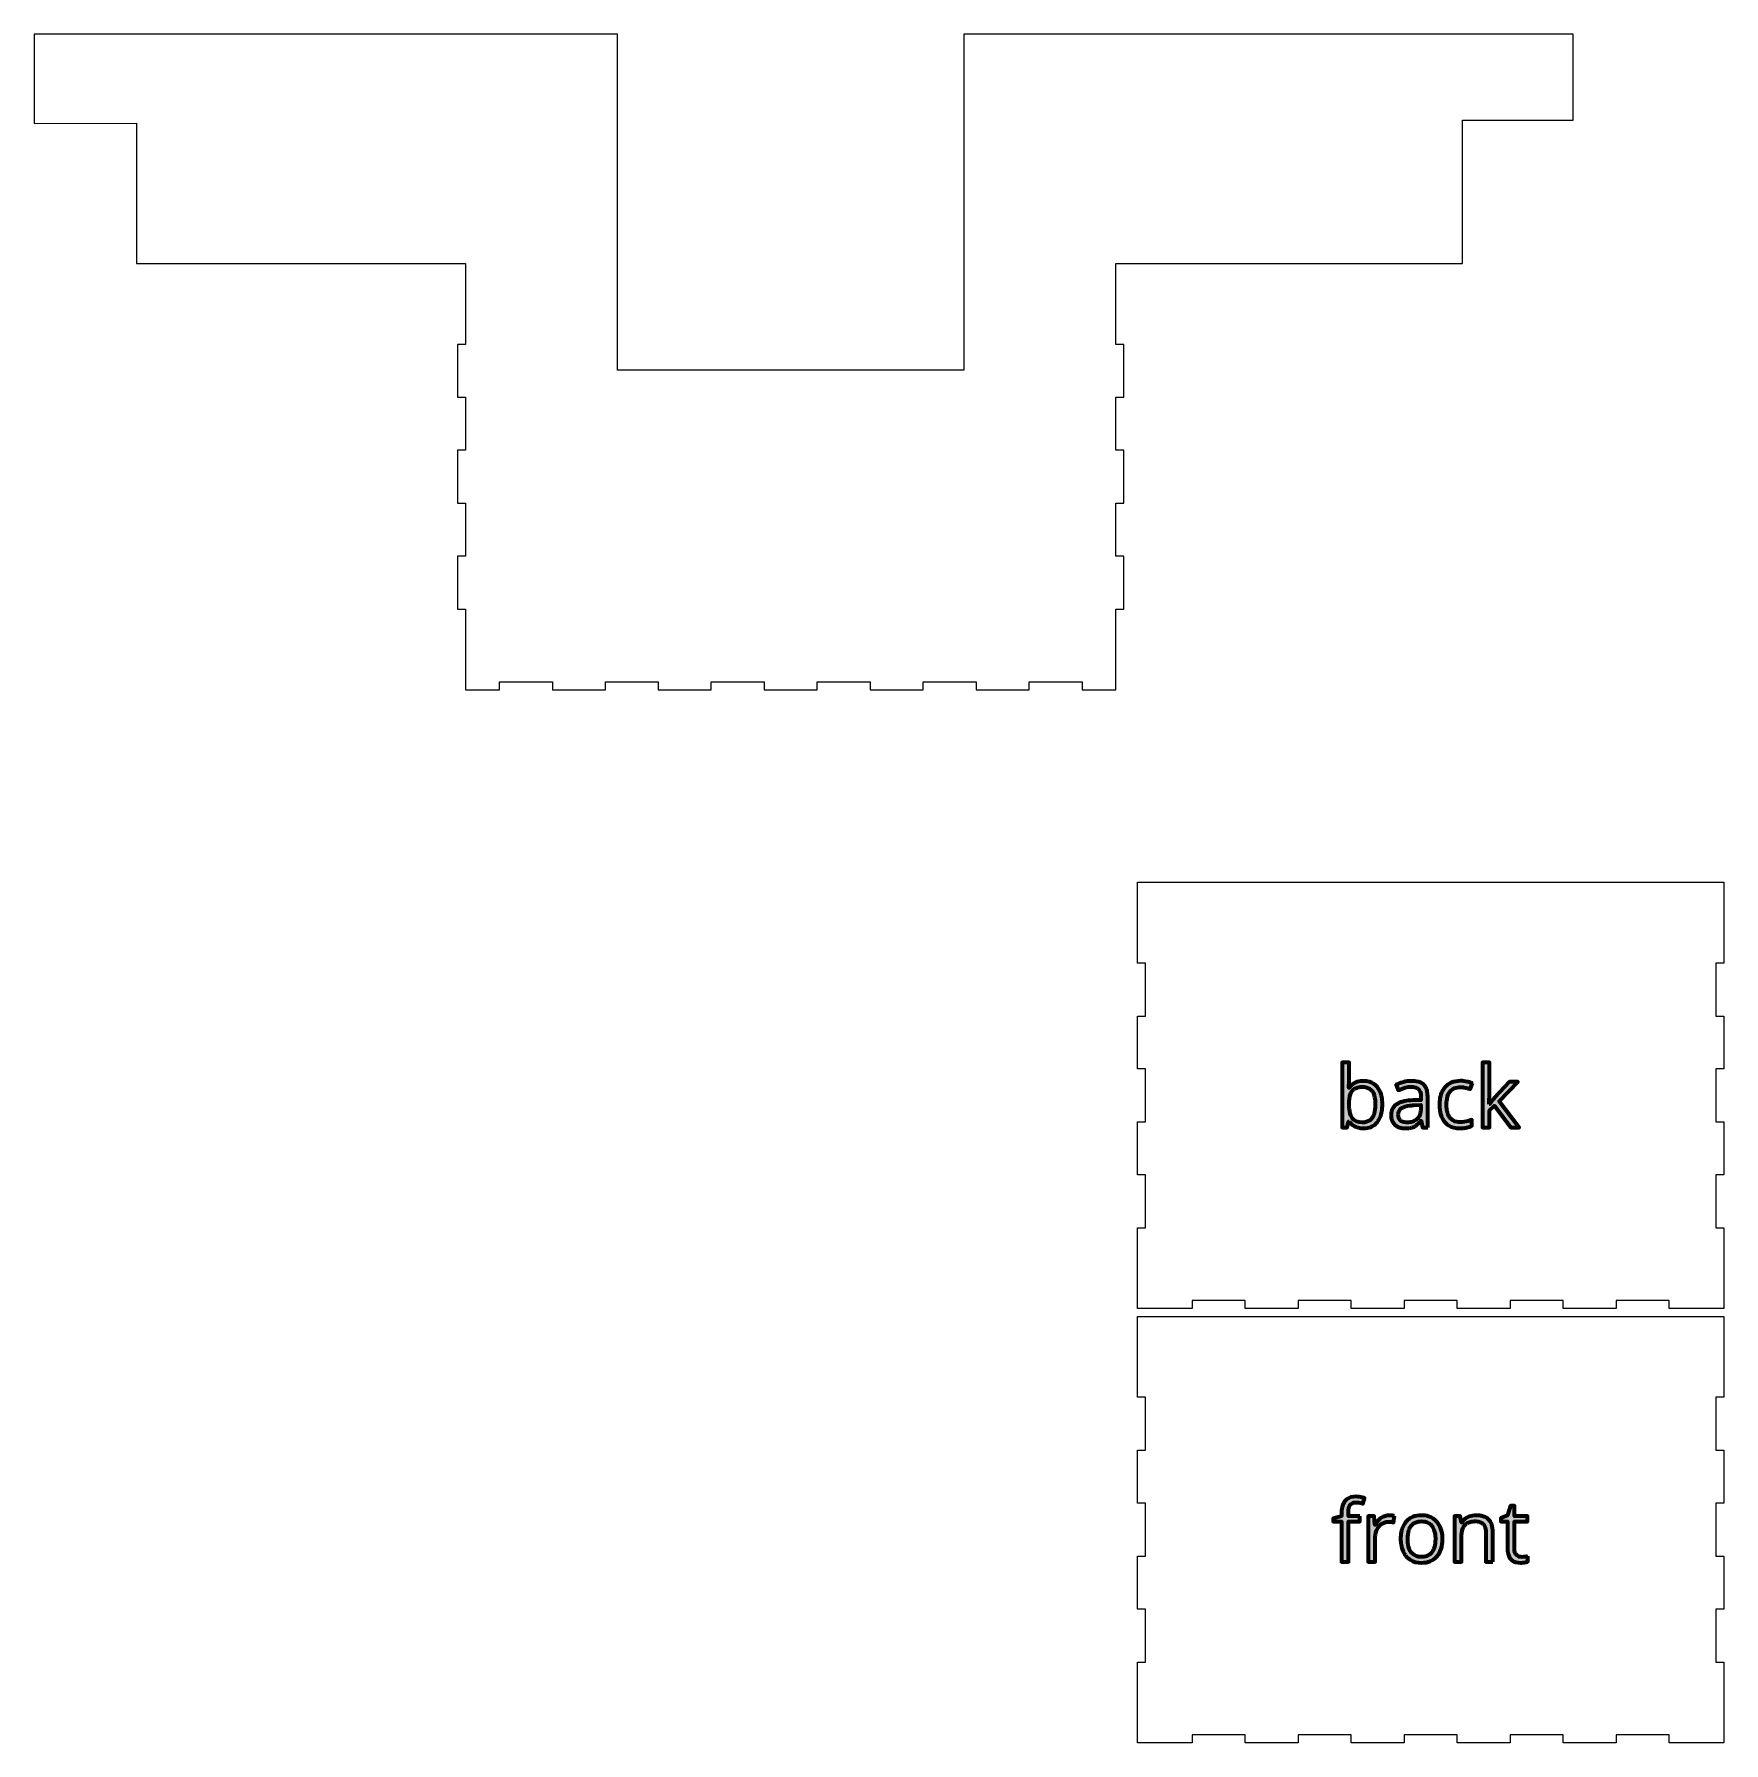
# Model space of a CAD drawing. Header units: millimetres. Extents: x -414 to 974, y 0 to 641.
# Drawn here: x -414 to 220, y 0 to 641 of the extents above; entities that cross this region are included whole.
import ezdxf

# ---------------------------------------------------------------- set-up
doc = ezdxf.new("R2010")
doc.units = ezdxf.units.MM
doc.header["$MEASUREMENT"] = 0
doc.layers.add('Layer 1', color=7, linetype='Continuous', lineweight=0)
doc.layers.add('Layer 3', color=7, linetype='Continuous', lineweight=0)

msp = doc.modelspace()

# ---------------------------------------------------------------- hatches: boundary and pattern name
at = {"layer": 'Layer 1', "true_color": 0x777777, "transparency": 33554687}
h = msp.add_hatch(color=8, dxfattribs=at)
edge = h.paths.add_edge_path()
edge.add_spline(control_points=[(106.3, 237.88), (106.3, 237.88), (106.3, 239.42), (106.3, 239.42), (106.3, 239.42), (103.7, 239.31), (103.7, 239.31), (103.19, 239.3), (102.69, 239.26), (102.18, 239.2), (100.89, 239.05), (99.91, 238.77), (99.24, 238.35), (98.52, 237.92), (98.03, 237.18), (97.92, 236.34), (97.89, 236.13), (97.87, 235.92), (97.87, 235.7), (97.87, 235.42), (97.9, 235.13), (97.97, 234.85), (98.07, 234.42), (98.26, 234.05), (98.53, 233.75), (98.59, 233.68), (98.66, 233.62), (98.73, 233.56), (99.22, 233.14), (99.88, 232.9), (100.7, 232.84), (100.84, 232.83), (100.97, 232.83), (101.11, 232.83), (101.63, 232.82), (102.14, 232.88), (102.65, 232.99), (103.37, 233.14), (103.99, 233.42), (104.52, 233.82), (104.66, 233.92), (104.79, 234.04), (104.91, 234.16), (105.52, 234.75), (105.94, 235.5), (106.13, 236.33), (106.24, 236.79), (106.29, 237.3), (106.3, 237.85), (106.3, 237.86), (106.3, 237.87), (106.3, 237.88)], knot_values=[0, 0, 0, 0, 1, 1, 1, 2, 2, 2, 3, 3, 3, 4, 4, 4, 5, 5, 5, 6, 6, 6, 7, 7, 7, 8, 8, 8, 9, 9, 9, 10, 10, 10, 11, 11, 11, 12, 12, 12, 13, 13, 13, 14, 14, 14, 15, 15, 15, 16, 16, 16, 17, 17, 17, 17], degree=3, periodic=0)
edge = h.paths.add_edge_path()
edge.add_spline(control_points=[(84.42, 246.24), (83.95, 246.24), (83.48, 246.2), (83.01, 246.11), (82.47, 246), (82, 245.83), (81.6, 245.59), (81.21, 245.37), (80.87, 245.07), (80.59, 244.71), (80.32, 244.34), (80.1, 243.93), (79.95, 243.49), (79.6, 242.5), (79.42, 241.19), (79.42, 239.58), (79.42, 238.99), (79.45, 238.39), (79.51, 237.81), (79.63, 236.61), (79.89, 235.65), (80.29, 234.93), (80.39, 234.75), (80.5, 234.58), (80.62, 234.41), (81.43, 233.38), (82.71, 232.86), (84.48, 232.86), (84.98, 232.85), (85.48, 232.92), (85.95, 233.06), (86.81, 233.3), (87.56, 233.85), (88.05, 234.6), (88.37, 235.09), (88.62, 235.63), (88.78, 236.2), (89.07, 237.14), (89.22, 238.28), (89.22, 239.61), (89.22, 240.19), (89.19, 240.78), (89.13, 241.36), (88.98, 242.63), (88.66, 243.65), (88.17, 244.42), (88.13, 244.48), (88.09, 244.54), (88.05, 244.59), (87.47, 245.4), (86.61, 245.94), (85.64, 246.12), (85.24, 246.2), (84.83, 246.24), (84.42, 246.24)], knot_values=[0, 0, 0, 0, 1, 1, 1, 2, 2, 2, 3, 3, 3, 4, 4, 4, 5, 5, 5, 6, 6, 6, 7, 7, 7, 8, 8, 8, 9, 9, 9, 10, 10, 10, 11, 11, 11, 12, 12, 12, 13, 13, 13, 14, 14, 14, 15, 15, 15, 16, 16, 16, 17, 17, 17, 18, 18, 18, 18], degree=3, periodic=0)
edge = h.paths.add_edge_path()
edge.add_spline(control_points=[(125.66, 247.55), (125.66, 247.55), (124.86, 245.34), (124.86, 245.34), (124.45, 245.51), (124.03, 245.65), (123.61, 245.76), (123.4, 245.82), (123.19, 245.87), (122.98, 245.91), (122.41, 246.04), (121.88, 246.12), (121.42, 246.14), (121.34, 246.14), (121.26, 246.14), (121.19, 246.14), (120.39, 246.16), (119.59, 246.01), (118.85, 245.7), (117.22, 244.98), (116.28, 243.38), (116.03, 240.89), (115.99, 240.42), (115.97, 239.95), (115.97, 239.49), (115.97, 238.87), (116.01, 238.26), (116.09, 237.66), (116.18, 237.04), (116.33, 236.48), (116.52, 235.98), (116.69, 235.5), (116.94, 235.05), (117.24, 234.64), (117.89, 233.78), (118.85, 233.21), (119.91, 233.05), (120.28, 232.98), (120.65, 232.95), (121.02, 232.95), (122.03, 232.96), (123.04, 233.1), (124.01, 233.39), (124.48, 233.53), (124.95, 233.69), (125.41, 233.88), (125.41, 233.88), (125.41, 231.58), (125.41, 231.58), (124.83, 231.29), (124.23, 231.07), (123.6, 230.94), (123.04, 230.82), (122.44, 230.74), (121.8, 230.71), (121.56, 230.69), (121.32, 230.69), (121.08, 230.69), (120.28, 230.68), (119.49, 230.77), (118.72, 230.96), (117.41, 231.27), (116.22, 231.97), (115.32, 232.98), (113.96, 234.5), (113.28, 236.66), (113.28, 239.45), (113.28, 240.33), (113.35, 241.2), (113.5, 242.06), (113.68, 243.02), (113.97, 243.89), (114.37, 244.65), (114.64, 245.17), (114.97, 245.66), (115.35, 246.09), (116.73, 247.66), (118.7, 248.44), (121.25, 248.44), (122.07, 248.44), (122.9, 248.35), (123.72, 248.17), (123.96, 248.12), (124.2, 248.06), (124.44, 248), (124.92, 247.86), (125.32, 247.72), (125.64, 247.56), (125.65, 247.55), (125.65, 247.55), (125.66, 247.55)], knot_values=[0, 0, 0, 0, 1, 1, 1, 2, 2, 2, 3, 3, 3, 4, 4, 4, 5, 5, 5, 6, 6, 6, 7, 7, 7, 8, 8, 8, 9, 9, 9, 10, 10, 10, 11, 11, 11, 12, 12, 12, 13, 13, 13, 14, 14, 14, 15, 15, 15, 16, 16, 16, 17, 17, 17, 18, 18, 18, 19, 19, 19, 20, 20, 20, 21, 21, 21, 22, 22, 22, 23, 23, 23, 24, 24, 24, 25, 25, 25, 26, 26, 26, 27, 27, 27, 28, 28, 28, 29, 29, 29, 30, 30, 30, 30], degree=3, periodic=0)
edge = h.paths.add_edge_path()
edge.add_spline(control_points=[(108.89, 231), (108.89, 231), (106.97, 231), (106.97, 231), (106.97, 231), (106.45, 233.44), (106.45, 233.44), (106.45, 233.44), (106.33, 233.44), (106.33, 233.44), (106.06, 233.1), (105.77, 232.77), (105.46, 232.46), (105.15, 232.16), (104.83, 231.9), (104.52, 231.68), (104.29, 231.52), (104.04, 231.38), (103.77, 231.26), (103.38, 231.08), (102.96, 230.95), (102.54, 230.87), (102.14, 230.79), (101.71, 230.73), (101.24, 230.71), (101.03, 230.69), (100.81, 230.69), (100.59, 230.69), (100.05, 230.68), (99.51, 230.74), (98.97, 230.84), (98.02, 231.04), (97.23, 231.43), (96.6, 232), (95.95, 232.6), (95.5, 233.38), (95.32, 234.25), (95.21, 234.74), (95.15, 235.24), (95.16, 235.74), (95.08, 237.53), (96.09, 239.2), (97.71, 239.97), (99.07, 240.7), (100.99, 241.1), (103.45, 241.17), (103.45, 241.17), (106.36, 241.27), (106.36, 241.27), (106.36, 241.27), (106.36, 242.33), (106.36, 242.33), (106.36, 242.69), (106.34, 243.05), (106.29, 243.41), (106.23, 243.77), (106.15, 244.1), (106.03, 244.4), (105.91, 244.73), (105.73, 245.04), (105.49, 245.31), (105.2, 245.62), (104.83, 245.87), (104.41, 246.01), (104.13, 246.11), (103.8, 246.19), (103.45, 246.23), (103.21, 246.25), (102.96, 246.27), (102.72, 246.27), (101.29, 246.27), (99.68, 245.83), (97.87, 244.95), (97.87, 244.95), (97.08, 246.94), (97.08, 246.94), (97.81, 247.33), (98.59, 247.65), (99.39, 247.89), (99.54, 247.93), (99.7, 247.98), (99.85, 248.02), (100.86, 248.28), (101.86, 248.41), (102.87, 248.41), (103.43, 248.41), (103.99, 248.37), (104.54, 248.29), (105.76, 248.1), (106.72, 247.69), (107.41, 247.05), (107.89, 246.59), (108.26, 246.03), (108.47, 245.41), (108.64, 244.96), (108.75, 244.46), (108.82, 243.91), (108.87, 243.5), (108.89, 243.1), (108.89, 242.69), (108.89, 242.69), (108.89, 231), (108.89, 231)], knot_values=[0, 0, 0, 0, 1, 1, 1, 2, 2, 2, 3, 3, 3, 4, 4, 4, 5, 5, 5, 6, 6, 6, 7, 7, 7, 8, 8, 8, 9, 9, 9, 10, 10, 10, 11, 11, 11, 12, 12, 12, 13, 13, 13, 14, 14, 14, 15, 15, 15, 16, 16, 16, 17, 17, 17, 18, 18, 18, 19, 19, 19, 20, 20, 20, 21, 21, 21, 22, 22, 22, 23, 23, 23, 24, 24, 24, 25, 25, 25, 26, 26, 26, 27, 27, 27, 28, 28, 28, 29, 29, 29, 30, 30, 30, 31, 31, 31, 32, 32, 32, 33, 33, 33, 34, 34, 34, 34], degree=3, periodic=0)
edge = h.paths.add_edge_path()
edge.add_spline(control_points=[(79.42, 233.2), (79.42, 233.2), (79.23, 233.2), (79.23, 233.2), (79.23, 233.2), (78.69, 231), (78.69, 231), (78.69, 231), (76.83, 231), (76.83, 231), (76.83, 231), (76.83, 255.31), (76.83, 255.31), (76.83, 255.31), (79.42, 255.31), (79.42, 255.31), (79.42, 255.31), (79.42, 249.41), (79.42, 249.41), (79.42, 248.08), (79.38, 246.9), (79.3, 245.84), (79.3, 245.84), (79.42, 245.84), (79.42, 245.84), (80.42, 247.27), (81.99, 248.19), (83.73, 248.34), (84.08, 248.39), (84.44, 248.41), (84.8, 248.41), (85.55, 248.41), (86.3, 248.31), (87.03, 248.11), (88.22, 247.77), (89.27, 247.07), (90.04, 246.1), (90.65, 245.34), (91.1, 244.46), (91.38, 243.52), (91.6, 242.81), (91.75, 242.03), (91.83, 241.18), (91.88, 240.65), (91.91, 240.11), (91.91, 239.58), (91.91, 238.72), (91.84, 237.86), (91.7, 237.02), (91.43, 235.4), (90.87, 234.07), (90.02, 233.02), (88.95, 231.68), (87.37, 230.85), (85.66, 230.73), (85.37, 230.7), (85.08, 230.69), (84.8, 230.69), (84.13, 230.68), (83.47, 230.77), (82.82, 230.93), (82.45, 231.02), (82.09, 231.15), (81.74, 231.31), (80.82, 231.72), (80.05, 232.35), (79.42, 233.2)], knot_values=[0, 0, 0, 0, 1, 1, 1, 2, 2, 2, 3, 3, 3, 4, 4, 4, 5, 5, 5, 6, 6, 6, 7, 7, 7, 8, 8, 8, 9, 9, 9, 10, 10, 10, 11, 11, 11, 12, 12, 12, 13, 13, 13, 14, 14, 14, 15, 15, 15, 16, 16, 16, 17, 17, 17, 18, 18, 18, 19, 19, 19, 20, 20, 20, 21, 21, 21, 22, 22, 22, 22], degree=3, periodic=0)
edge = h.paths.add_edge_path()
edge.add_spline(control_points=[(131.91, 239.77), (131.91, 239.77), (132.03, 239.77), (132.03, 239.77), (132.48, 240.4), (133.16, 241.23), (134.08, 242.27), (134.08, 242.27), (139.61, 248.13), (139.61, 248.13), (139.61, 248.13), (142.69, 248.13), (142.69, 248.13), (142.69, 248.13), (135.75, 240.83), (135.75, 240.83), (135.75, 240.83), (143.17, 231), (143.17, 231), (143.17, 231), (140.03, 231), (140.03, 231), (140.03, 231), (133.98, 239.09), (133.98, 239.09), (133.98, 239.09), (132.03, 237.41), (132.03, 237.41), (132.03, 237.41), (132.03, 231), (132.03, 231), (132.03, 231), (129.47, 231), (129.47, 231), (129.47, 231), (129.47, 255.31), (129.47, 255.31), (129.47, 255.31), (132.03, 255.31), (132.03, 255.31), (132.03, 255.31), (132.03, 242.42), (132.03, 242.42), (132.03, 242.26), (132.03, 242.1), (132.02, 241.93), (132.01, 241.39), (131.97, 240.66), (131.91, 239.77)], knot_values=[0, 0, 0, 0, 1, 1, 1, 2, 2, 2, 3, 3, 3, 4, 4, 4, 5, 5, 5, 6, 6, 6, 7, 7, 7, 8, 8, 8, 9, 9, 9, 10, 10, 10, 11, 11, 11, 12, 12, 12, 13, 13, 13, 14, 14, 14, 15, 15, 15, 16, 16, 16, 16], degree=3, periodic=0)
h = msp.add_hatch(color=8, dxfattribs=at)
edge = h.paths.add_edge_path()
edge.add_spline(control_points=[(101.41, 76.49), (101.41, 75.87), (101.45, 75.24), (101.54, 74.62), (101.63, 73.98), (101.77, 73.41), (101.97, 72.89), (102.15, 72.39), (102.41, 71.92), (102.73, 71.49), (103.4, 70.61), (104.39, 70.02), (105.49, 69.86), (105.86, 69.8), (106.22, 69.77), (106.59, 69.77), (107.12, 69.77), (107.66, 69.83), (108.17, 69.97), (109.08, 70.21), (109.88, 70.74), (110.45, 71.49), (111.33, 72.63), (111.77, 74.3), (111.77, 76.49), (111.78, 77.11), (111.74, 77.73), (111.65, 78.34), (111.46, 79.63), (111.06, 80.67), (110.45, 81.45), (109.8, 82.29), (108.85, 82.86), (107.8, 83.04), (107.39, 83.11), (106.97, 83.15), (106.55, 83.15), (106.04, 83.15), (105.52, 83.09), (105.02, 82.97), (104.1, 82.75), (103.29, 82.22), (102.71, 81.48), (102.34, 80.99), (102.06, 80.45), (101.88, 79.87), (101.57, 78.94), (101.41, 77.81), (101.41, 76.49)], knot_values=[0, 0, 0, 0, 1, 1, 1, 2, 2, 2, 3, 3, 3, 4, 4, 4, 5, 5, 5, 6, 6, 6, 7, 7, 7, 8, 8, 8, 9, 9, 9, 10, 10, 10, 11, 11, 11, 12, 12, 12, 13, 13, 13, 14, 14, 14, 15, 15, 15, 16, 16, 16, 16], degree=3, periodic=0)
edge = h.paths.add_edge_path()
edge.add_spline(control_points=[(114.46, 76.49), (114.46, 73.7), (113.76, 71.52), (112.35, 69.95), (110.95, 68.39), (109, 67.6), (106.52, 67.6), (104.99, 67.6), (103.63, 67.96), (102.44, 68.68), (101.26, 69.4), (100.34, 70.43), (99.69, 71.77), (99.3, 72.6), (99.03, 73.48), (98.89, 74.39), (98.78, 75.09), (98.72, 75.79), (98.73, 76.49), (98.72, 77.37), (98.8, 78.24), (98.96, 79.1), (99.27, 80.68), (99.89, 81.98), (100.82, 83.02), (102.22, 84.57), (104.15, 85.35), (106.63, 85.35), (107.5, 85.36), (108.36, 85.24), (109.19, 84.99), (110.41, 84.63), (111.51, 83.92), (112.34, 82.96), (113.68, 81.45), (114.39, 79.43), (114.45, 76.9), (114.46, 76.77), (114.46, 76.63), (114.46, 76.49)], knot_values=[0, 0, 0, 0, 1, 1, 1, 2, 2, 2, 3, 3, 3, 4, 4, 4, 5, 5, 5, 6, 6, 6, 7, 7, 7, 8, 8, 8, 9, 9, 9, 10, 10, 10, 11, 11, 11, 12, 12, 12, 13, 13, 13, 13], degree=3, periodic=0)
edge = h.paths.add_edge_path()
edge.add_spline(control_points=[(96.48, 85.16), (96.48, 85.16), (96.12, 82.76), (96.12, 82.76), (95.53, 82.89), (94.99, 82.96), (94.52, 82.99), (94.43, 82.99), (94.34, 82.99), (94.24, 82.99), (92.98, 83), (91.78, 82.48), (90.92, 81.56), (90.84, 81.48), (90.76, 81.39), (90.69, 81.31), (89.88, 80.37), (89.38, 79.21), (89.26, 77.98), (89.23, 77.69), (89.21, 77.4), (89.21, 77.1), (89.21, 77.1), (89.21, 67.91), (89.21, 67.91), (89.21, 67.91), (86.62, 67.91), (86.62, 67.91), (86.62, 67.91), (86.62, 85.04), (86.62, 85.04), (86.62, 85.04), (88.76, 85.04), (88.76, 85.04), (88.76, 85.04), (89.05, 81.87), (89.05, 81.87), (89.05, 81.87), (89.18, 81.87), (89.18, 81.87), (89.46, 82.37), (89.79, 82.83), (90.16, 83.27), (90.54, 83.72), (90.99, 84.11), (91.48, 84.45), (92.35, 85.04), (93.38, 85.36), (94.43, 85.35), (95.19, 85.35), (95.87, 85.29), (96.48, 85.16)], knot_values=[0, 0, 0, 0, 1, 1, 1, 2, 2, 2, 3, 3, 3, 4, 4, 4, 5, 5, 5, 6, 6, 6, 7, 7, 7, 8, 8, 8, 9, 9, 9, 10, 10, 10, 11, 11, 11, 12, 12, 12, 13, 13, 13, 14, 14, 14, 15, 15, 15, 16, 16, 16, 17, 17, 17, 17], degree=3, periodic=0)
edge = h.paths.add_edge_path()
edge.add_spline(control_points=[(146.52, 70.06), (146.52, 70.06), (146.52, 68.07), (146.52, 68.07), (146.42, 68.02), (146.32, 67.98), (146.22, 67.95), (146.01, 67.88), (145.74, 67.82), (145.44, 67.76), (145.38, 67.75), (145.33, 67.74), (145.28, 67.74), (145.04, 67.69), (144.79, 67.66), (144.55, 67.64), (144.28, 67.61), (144.04, 67.6), (143.8, 67.6), (141.16, 67.6), (139.57, 68.71), (139.04, 70.93), (138.9, 71.56), (138.83, 72.2), (138.84, 72.84), (138.84, 72.84), (138.84, 83.02), (138.84, 83.02), (138.84, 83.02), (136.38, 83.02), (136.38, 83.02), (136.38, 83.02), (136.38, 84.27), (136.38, 84.27), (136.38, 84.27), (138.84, 85.35), (138.84, 85.35), (138.84, 85.35), (139.93, 89.01), (139.93, 89.01), (139.93, 89.01), (141.43, 89.01), (141.43, 89.01), (141.43, 89.01), (141.43, 85.04), (141.43, 85.04), (141.43, 85.04), (146.4, 85.04), (146.4, 85.04), (146.4, 85.04), (146.4, 83.02), (146.4, 83.02), (146.4, 83.02), (141.43, 83.02), (141.43, 83.02), (141.43, 83.02), (141.43, 72.95), (141.43, 72.95), (141.43, 72.22), (141.55, 71.62), (141.79, 71.13), (141.89, 70.93), (142.02, 70.74), (142.16, 70.57), (142.55, 70.14), (143.07, 69.86), (143.64, 69.78), (143.82, 69.76), (144, 69.74), (144.18, 69.74), (144.6, 69.74), (145.01, 69.77), (145.43, 69.83), (145.45, 69.84), (145.48, 69.84), (145.51, 69.84), (145.63, 69.86), (145.76, 69.88), (145.88, 69.91), (146.14, 69.96), (146.35, 70.01), (146.52, 70.06)], knot_values=[0, 0, 0, 0, 1, 1, 1, 2, 2, 2, 3, 3, 3, 4, 4, 4, 5, 5, 5, 6, 6, 6, 7, 7, 7, 8, 8, 8, 9, 9, 9, 10, 10, 10, 11, 11, 11, 12, 12, 12, 13, 13, 13, 14, 14, 14, 15, 15, 15, 16, 16, 16, 17, 17, 17, 18, 18, 18, 19, 19, 19, 20, 20, 20, 21, 21, 21, 22, 22, 22, 23, 23, 23, 24, 24, 24, 25, 25, 25, 26, 26, 26, 27, 27, 27, 27], degree=3, periodic=0)
edge = h.paths.add_edge_path()
edge.add_spline(control_points=[(83.49, 85.04), (83.49, 85.04), (83.49, 83.02), (83.49, 83.02), (83.49, 83.02), (79.13, 83.02), (79.13, 83.02), (79.13, 83.02), (79.13, 67.91), (79.13, 67.91), (79.13, 67.91), (76.54, 67.91), (76.54, 67.91), (76.54, 67.91), (76.54, 83.02), (76.54, 83.02), (76.54, 83.02), (73.48, 83.02), (73.48, 83.02), (73.48, 83.02), (73.48, 84.2), (73.48, 84.2), (73.48, 84.2), (76.54, 85.13), (76.54, 85.13), (76.54, 85.13), (76.54, 86.09), (76.54, 86.09), (76.53, 86.89), (76.61, 87.69), (76.78, 88.47), (77.4, 91.09), (79.15, 92.4), (82.05, 92.4), (82.45, 92.4), (82.85, 92.37), (83.24, 92.31), (83.62, 92.25), (84.02, 92.17), (84.45, 92.07), (84.72, 92), (84.98, 91.93), (85.24, 91.85), (85.24, 91.85), (84.57, 89.77), (84.57, 89.77), (84.25, 89.88), (83.92, 89.97), (83.59, 90.05), (83.26, 90.13), (82.95, 90.18), (82.66, 90.22), (82.44, 90.24), (82.23, 90.26), (82.01, 90.26), (81.72, 90.26), (81.44, 90.23), (81.16, 90.16), (80.63, 90.04), (80.16, 89.73), (79.84, 89.28), (79.66, 89.04), (79.53, 88.77), (79.44, 88.48), (79.26, 87.96), (79.16, 87.31), (79.14, 86.54), (79.13, 86.41), (79.13, 86.28), (79.13, 86.15), (79.13, 86.15), (79.13, 85.04), (79.13, 85.04), (79.13, 85.04), (83.49, 85.04), (83.49, 85.04)], knot_values=[0, 0, 0, 0, 1, 1, 1, 2, 2, 2, 3, 3, 3, 4, 4, 4, 5, 5, 5, 6, 6, 6, 7, 7, 7, 8, 8, 8, 9, 9, 9, 10, 10, 10, 11, 11, 11, 12, 12, 12, 13, 13, 13, 14, 14, 14, 15, 15, 15, 16, 16, 16, 17, 17, 17, 18, 18, 18, 19, 19, 19, 20, 20, 20, 21, 21, 21, 22, 22, 22, 23, 23, 23, 24, 24, 24, 25, 25, 25, 25], degree=3, periodic=0)
edge = h.paths.add_edge_path()
edge.add_spline(control_points=[(133.32, 67.91), (133.32, 67.91), (130.73, 67.91), (130.73, 67.91), (130.73, 67.91), (130.73, 78.99), (130.73, 78.99), (130.73, 79.88), (130.6, 80.63), (130.34, 81.23), (130.2, 81.56), (130.01, 81.86), (129.77, 82.12), (129.44, 82.47), (129.03, 82.73), (128.57, 82.88), (128.26, 82.99), (127.91, 83.07), (127.52, 83.11), (127.28, 83.14), (127.03, 83.15), (126.79, 83.15), (126.3, 83.15), (125.8, 83.11), (125.32, 83.02), (124.77, 82.92), (124.29, 82.75), (123.87, 82.52), (123.49, 82.31), (123.14, 82.03), (122.85, 81.7), (122.53, 81.31), (122.28, 80.88), (122.11, 80.41), (121.77, 79.5), (121.6, 78.33), (121.6, 76.9), (121.6, 76.9), (121.6, 67.91), (121.6, 67.91), (121.6, 67.91), (119.01, 67.91), (119.01, 67.91), (119.01, 67.91), (119.01, 85.04), (119.01, 85.04), (119.01, 85.04), (121.12, 85.04), (121.12, 85.04), (121.12, 85.04), (121.54, 82.7), (121.54, 82.7), (121.54, 82.7), (121.66, 82.7), (121.66, 82.7), (122.17, 83.49), (122.88, 84.14), (123.72, 84.57), (123.78, 84.6), (123.84, 84.63), (123.9, 84.66), (124.68, 85.03), (125.53, 85.26), (126.4, 85.32), (126.63, 85.34), (126.87, 85.35), (127.1, 85.35), (127.69, 85.36), (128.27, 85.31), (128.84, 85.21), (129.47, 85.1), (130.04, 84.93), (130.53, 84.7), (130.98, 84.48), (131.4, 84.2), (131.76, 83.86), (132.8, 82.87), (133.32, 81.27), (133.32, 79.09), (133.32, 79.09), (133.32, 67.91), (133.32, 67.91)], knot_values=[0, 0, 0, 0, 1, 1, 1, 2, 2, 2, 3, 3, 3, 4, 4, 4, 5, 5, 5, 6, 6, 6, 7, 7, 7, 8, 8, 8, 9, 9, 9, 10, 10, 10, 11, 11, 11, 12, 12, 12, 13, 13, 13, 14, 14, 14, 15, 15, 15, 16, 16, 16, 17, 17, 17, 18, 18, 18, 19, 19, 19, 20, 20, 20, 21, 21, 21, 22, 22, 22, 23, 23, 23, 24, 24, 24, 25, 25, 25, 26, 26, 26, 27, 27, 27, 27], degree=3, periodic=0)

# ---------------------------------------------------------------- linework, layer by layer
at = {"layer": 'Layer 1', "color": 1, "lineweight": 9, "true_color": 0xff0000}
for points in [[(0, 323), (0, 323), (0, 292.69), (0, 292.69), (0, 292.69), (3, 292.69), (3, 292.69), (3, 292.69), (3, 272.81), (3, 272.81), (3, 272.81), (0, 272.81), (0, 272.81), (0, 272.81), (0, 252.94), (0, 252.94), (0, 252.94), (3, 252.94), (3, 252.94), (3, 252.94), (3, 233.06), (3, 233.06), (3, 233.06), (0, 233.06), (0, 233.06), (0, 233.06), (0, 213.19), (0, 213.19), (0, 213.19), (3, 213.19), (3, 213.19), (3, 213.19), (3, 193.31), (3, 193.31), (3, 193.31), (0, 193.31), (0, 193.31), (0, 193.31), (0, 173.44), (0, 173.44), (0, 173.44), (0, 163), (0, 163), (0, 163), (20.56, 163), (20.56, 163), (20.56, 163), (20.56, 166), (20.56, 166), (20.56, 166), (40.44, 166), (40.44, 166), (40.44, 166), (40.44, 163), (40.44, 163), (40.44, 163), (60.31, 163), (60.31, 163), (60.31, 163), (60.31, 166), (60.31, 166), (60.31, 166), (80.19, 166), (80.19, 166), (80.19, 166), (80.19, 163), (80.19, 163), (80.19, 163), (100.06, 163), (100.06, 163), (100.06, 163), (100.06, 166), (100.06, 166), (100.06, 166), (119.94, 166), (119.94, 166), (119.94, 166), (119.94, 163), (119.94, 163), (119.94, 163), (139.81, 163), (139.81, 163), (139.81, 163), (139.81, 166), (139.81, 166), (139.81, 166), (159.69, 166), (159.69, 166), (159.69, 166), (159.69, 163), (159.69, 163), (159.69, 163), (179.56, 163), (179.56, 163), (179.56, 163), (179.56, 166), (179.56, 166), (179.56, 166), (199.44, 166), (199.44, 166), (199.44, 166), (199.44, 163), (199.44, 163), (199.44, 163), (220, 163), (220, 163), (220, 163), (220, 193.31), (220, 193.31), (220, 193.31), (217, 193.31), (217, 193.31), (217, 193.31), (217, 213.19), (217, 213.19), (217, 213.19), (220, 213.19), (220, 213.19), (220, 213.19), (220, 233.06), (220, 233.06), (220, 233.06), (217, 233.06), (217, 233.06), (217, 233.06), (217, 252.94), (217, 252.94), (217, 252.94), (220, 252.94), (220, 252.94), (220, 252.94), (220, 272.81), (220, 272.81), (220, 272.81), (217, 272.81), (217, 272.81), (217, 272.81), (217, 292.69), (217, 292.69), (217, 292.69), (220, 292.69), (220, 292.69), (220, 292.69), (220, 312.56), (220, 312.56), (220, 312.56), (220, 323), (220, 323), (220, 323), (0, 323), (0, 323)], [(0, 160), (0, 160), (0, 129.69), (0, 129.69), (0, 129.69), (3, 129.69), (3, 129.69), (3, 129.69), (3, 109.81), (3, 109.81), (3, 109.81), (0, 109.81), (0, 109.81), (0, 109.81), (0, 89.94), (0, 89.94), (0, 89.94), (3, 89.94), (3, 89.94), (3, 89.94), (3, 70.06), (3, 70.06), (3, 70.06), (0, 70.06), (0, 70.06), (0, 70.06), (0, 50.19), (0, 50.19), (0, 50.19), (3, 50.19), (3, 50.19), (3, 50.19), (3, 30.31), (3, 30.31), (3, 30.31), (0, 30.31), (0, 30.31), (0, 30.31), (0, 10.44), (0, 10.44), (0, 10.44), (0, 0), (0, 0), (0, 0), (20.56, 0), (20.56, 0), (20.56, 0), (20.56, 3), (20.56, 3), (20.56, 3), (40.44, 3), (40.44, 3), (40.44, 3), (40.44, 0), (40.44, 0), (40.44, 0), (60.31, 0), (60.31, 0), (60.31, 0), (60.31, 3), (60.31, 3), (60.31, 3), (80.19, 3), (80.19, 3), (80.19, 3), (80.19, 0), (80.19, 0), (80.19, 0), (100.06, 0), (100.06, 0), (100.06, 0), (100.06, 3), (100.06, 3), (100.06, 3), (119.94, 3), (119.94, 3), (119.94, 3), (119.94, 0), (119.94, 0), (119.94, 0), (139.81, 0), (139.81, 0), (139.81, 0), (139.81, 3), (139.81, 3), (139.81, 3), (159.69, 3), (159.69, 3), (159.69, 3), (159.69, 0), (159.69, 0), (159.69, 0), (179.56, 0), (179.56, 0), (179.56, 0), (179.56, 3), (179.56, 3), (179.56, 3), (199.44, 3), (199.44, 3), (199.44, 3), (199.44, 0), (199.44, 0), (199.44, 0), (220, 0), (220, 0), (220, 0), (220, 30.31), (220, 30.31), (220, 30.31), (217, 30.31), (217, 30.31), (217, 30.31), (217, 50.19), (217, 50.19), (217, 50.19), (220, 50.19), (220, 50.19), (220, 50.19), (220, 70.06), (220, 70.06), (220, 70.06), (217, 70.06), (217, 70.06), (217, 70.06), (217, 89.94), (217, 89.94), (217, 89.94), (220, 89.94), (220, 89.94), (220, 89.94), (220, 109.81), (220, 109.81), (220, 109.81), (217, 109.81), (217, 109.81), (217, 109.81), (217, 129.69), (217, 129.69), (217, 129.69), (220, 129.69), (220, 129.69), (220, 129.69), (220, 149.56), (220, 149.56), (220, 149.56), (220, 160), (220, 160), (220, 160), (0, 160), (0, 160)]]:
    msp.add_open_spline(points, degree=3, knots=[0, 0, 0, 0, 1, 1, 1, 2, 2, 2, 3, 3, 3, 4, 4, 4, 5, 5, 5, 6, 6, 6, 7, 7, 7, 8, 8, 8, 9, 9, 9, 10, 10, 10, 11, 11, 11, 12, 12, 12, 13, 13, 13, 14, 14, 14, 15, 15, 15, 16, 16, 16, 17, 17, 17, 18, 18, 18, 19, 19, 19, 20, 20, 20, 21, 21, 21, 22, 22, 22, 23, 23, 23, 24, 24, 24, 25, 25, 25, 26, 26, 26, 27, 27, 27, 28, 28, 28, 29, 29, 29, 30, 30, 30, 31, 31, 31, 32, 32, 32, 33, 33, 33, 34, 34, 34, 35, 35, 35, 36, 36, 36, 37, 37, 37, 38, 38, 38, 39, 39, 39, 40, 40, 40, 41, 41, 41, 42, 42, 42, 43, 43, 43, 44, 44, 44, 45, 45, 45, 46, 46, 46, 47, 47, 47, 48, 48, 48, 49, 49, 49, 50, 50, 50, 50], dxfattribs=at)
at = {"layer": 'Layer 1', "color": 8, "lineweight": 70, "true_color": 0x777777}
for points, knots in [([(79.42, 233.2), (79.42, 233.2), (79.23, 233.2), (79.23, 233.2), (79.23, 233.2), (78.69, 231), (78.69, 231), (78.69, 231), (76.83, 231), (76.83, 231), (76.83, 231), (76.83, 255.31), (76.83, 255.31), (76.83, 255.31), (79.42, 255.31), (79.42, 255.31), (79.42, 255.31), (79.42, 249.41), (79.42, 249.41), (79.42, 248.08), (79.38, 246.9), (79.3, 245.84), (79.3, 245.84), (79.42, 245.84), (79.42, 245.84), (80.42, 247.27), (81.99, 248.19), (83.73, 248.34), (84.08, 248.39), (84.44, 248.41), (84.8, 248.41), (85.55, 248.41), (86.3, 248.31), (87.03, 248.11), (88.22, 247.77), (89.27, 247.07), (90.04, 246.1), (90.65, 245.34), (91.1, 244.46), (91.38, 243.52), (91.6, 242.81), (91.75, 242.03), (91.83, 241.18), (91.88, 240.65), (91.91, 240.11), (91.91, 239.58), (91.91, 238.72), (91.84, 237.86), (91.7, 237.02), (91.43, 235.4), (90.87, 234.07), (90.02, 233.02), (88.95, 231.68), (87.37, 230.85), (85.66, 230.73), (85.37, 230.7), (85.08, 230.69), (84.8, 230.69), (84.13, 230.68), (83.47, 230.77), (82.82, 230.93), (82.45, 231.02), (82.09, 231.15), (81.74, 231.31), (80.82, 231.72), (80.05, 232.35), (79.42, 233.2)], [0, 0, 0, 0, 1, 1, 1, 2, 2, 2, 3, 3, 3, 4, 4, 4, 5, 5, 5, 6, 6, 6, 7, 7, 7, 8, 8, 8, 9, 9, 9, 10, 10, 10, 11, 11, 11, 12, 12, 12, 13, 13, 13, 14, 14, 14, 15, 15, 15, 16, 16, 16, 17, 17, 17, 18, 18, 18, 19, 19, 19, 20, 20, 20, 21, 21, 21, 22, 22, 22, 22]), ([(131.91, 239.77), (131.91, 239.77), (132.03, 239.77), (132.03, 239.77), (132.48, 240.4), (133.16, 241.23), (134.08, 242.27), (134.08, 242.27), (139.61, 248.13), (139.61, 248.13), (139.61, 248.13), (142.69, 248.13), (142.69, 248.13), (142.69, 248.13), (135.75, 240.83), (135.75, 240.83), (135.75, 240.83), (143.17, 231), (143.17, 231), (143.17, 231), (140.03, 231), (140.03, 231), (140.03, 231), (133.98, 239.09), (133.98, 239.09), (133.98, 239.09), (132.03, 237.41), (132.03, 237.41), (132.03, 237.41), (132.03, 231), (132.03, 231), (132.03, 231), (129.47, 231), (129.47, 231), (129.47, 231), (129.47, 255.31), (129.47, 255.31), (129.47, 255.31), (132.03, 255.31), (132.03, 255.31), (132.03, 255.31), (132.03, 242.42), (132.03, 242.42), (132.03, 242.26), (132.03, 242.1), (132.02, 241.93), (132.01, 241.39), (131.97, 240.66), (131.91, 239.77)], [0, 0, 0, 0, 1, 1, 1, 2, 2, 2, 3, 3, 3, 4, 4, 4, 5, 5, 5, 6, 6, 6, 7, 7, 7, 8, 8, 8, 9, 9, 9, 10, 10, 10, 11, 11, 11, 12, 12, 12, 13, 13, 13, 14, 14, 14, 15, 15, 15, 16, 16, 16, 16]), ([(84.42, 246.24), (83.95, 246.24), (83.48, 246.2), (83.01, 246.11), (82.47, 246), (82, 245.83), (81.6, 245.59), (81.21, 245.37), (80.87, 245.07), (80.59, 244.71), (80.32, 244.34), (80.1, 243.93), (79.95, 243.49), (79.6, 242.5), (79.42, 241.19), (79.42, 239.58), (79.42, 238.99), (79.45, 238.39), (79.51, 237.81), (79.63, 236.61), (79.89, 235.65), (80.29, 234.93), (80.39, 234.75), (80.5, 234.58), (80.62, 234.41), (81.43, 233.38), (82.71, 232.86), (84.48, 232.86), (84.98, 232.85), (85.48, 232.92), (85.95, 233.06), (86.81, 233.3), (87.56, 233.85), (88.05, 234.6), (88.37, 235.09), (88.62, 235.63), (88.78, 236.2), (89.07, 237.14), (89.22, 238.28), (89.22, 239.61), (89.22, 240.19), (89.19, 240.78), (89.13, 241.36), (88.98, 242.63), (88.66, 243.65), (88.17, 244.42), (88.13, 244.48), (88.09, 244.54), (88.05, 244.59), (87.47, 245.4), (86.61, 245.94), (85.64, 246.12), (85.24, 246.2), (84.83, 246.24), (84.42, 246.24)], [0, 0, 0, 0, 1, 1, 1, 2, 2, 2, 3, 3, 3, 4, 4, 4, 5, 5, 5, 6, 6, 6, 7, 7, 7, 8, 8, 8, 9, 9, 9, 10, 10, 10, 11, 11, 11, 12, 12, 12, 13, 13, 13, 14, 14, 14, 15, 15, 15, 16, 16, 16, 17, 17, 17, 18, 18, 18, 18]), ([(108.89, 231), (108.89, 231), (106.97, 231), (106.97, 231), (106.97, 231), (106.45, 233.44), (106.45, 233.44), (106.45, 233.44), (106.33, 233.44), (106.33, 233.44), (106.06, 233.1), (105.77, 232.77), (105.46, 232.46), (105.15, 232.16), (104.83, 231.9), (104.52, 231.68), (104.29, 231.52), (104.04, 231.38), (103.77, 231.26), (103.38, 231.08), (102.96, 230.95), (102.54, 230.87), (102.14, 230.79), (101.71, 230.73), (101.24, 230.71), (101.03, 230.69), (100.81, 230.69), (100.59, 230.69), (100.05, 230.68), (99.51, 230.74), (98.97, 230.84), (98.02, 231.04), (97.23, 231.43), (96.6, 232), (95.95, 232.6), (95.5, 233.38), (95.32, 234.25), (95.21, 234.74), (95.15, 235.24), (95.16, 235.74), (95.08, 237.53), (96.09, 239.2), (97.71, 239.97), (99.07, 240.7), (100.99, 241.1), (103.45, 241.17), (103.45, 241.17), (106.36, 241.27), (106.36, 241.27), (106.36, 241.27), (106.36, 242.33), (106.36, 242.33), (106.36, 242.69), (106.34, 243.05), (106.29, 243.41), (106.23, 243.77), (106.15, 244.1), (106.03, 244.4), (105.91, 244.73), (105.73, 245.04), (105.49, 245.31), (105.2, 245.62), (104.83, 245.87), (104.41, 246.01), (104.13, 246.11), (103.8, 246.19), (103.45, 246.23), (103.21, 246.25), (102.96, 246.27), (102.72, 246.27), (101.29, 246.27), (99.68, 245.83), (97.87, 244.95), (97.87, 244.95), (97.08, 246.94), (97.08, 246.94), (97.81, 247.33), (98.59, 247.65), (99.39, 247.89), (99.54, 247.93), (99.7, 247.98), (99.85, 248.02), (100.86, 248.28), (101.86, 248.41), (102.87, 248.41), (103.43, 248.41), (103.99, 248.37), (104.54, 248.29), (105.76, 248.1), (106.72, 247.69), (107.41, 247.05), (107.89, 246.59), (108.26, 246.03), (108.47, 245.41), (108.64, 244.96), (108.75, 244.46), (108.82, 243.91), (108.87, 243.5), (108.89, 243.1), (108.89, 242.69), (108.89, 242.69), (108.89, 231), (108.89, 231)], [0, 0, 0, 0, 1, 1, 1, 2, 2, 2, 3, 3, 3, 4, 4, 4, 5, 5, 5, 6, 6, 6, 7, 7, 7, 8, 8, 8, 9, 9, 9, 10, 10, 10, 11, 11, 11, 12, 12, 12, 13, 13, 13, 14, 14, 14, 15, 15, 15, 16, 16, 16, 17, 17, 17, 18, 18, 18, 19, 19, 19, 20, 20, 20, 21, 21, 21, 22, 22, 22, 23, 23, 23, 24, 24, 24, 25, 25, 25, 26, 26, 26, 27, 27, 27, 28, 28, 28, 29, 29, 29, 30, 30, 30, 31, 31, 31, 32, 32, 32, 33, 33, 33, 34, 34, 34, 34]), ([(125.66, 247.55), (125.66, 247.55), (124.86, 245.34), (124.86, 245.34), (124.45, 245.51), (124.03, 245.65), (123.61, 245.76), (123.4, 245.82), (123.19, 245.87), (122.98, 245.91), (122.41, 246.04), (121.88, 246.12), (121.42, 246.14), (121.34, 246.14), (121.26, 246.14), (121.19, 246.14), (120.39, 246.16), (119.59, 246.01), (118.85, 245.7), (117.22, 244.98), (116.28, 243.38), (116.03, 240.89), (115.99, 240.42), (115.97, 239.95), (115.97, 239.49), (115.97, 238.87), (116.01, 238.26), (116.09, 237.66), (116.18, 237.04), (116.33, 236.48), (116.52, 235.98), (116.69, 235.5), (116.94, 235.05), (117.24, 234.64), (117.89, 233.78), (118.85, 233.21), (119.91, 233.05), (120.28, 232.98), (120.65, 232.95), (121.02, 232.95), (122.03, 232.96), (123.04, 233.1), (124.01, 233.39), (124.48, 233.53), (124.95, 233.69), (125.41, 233.88), (125.41, 233.88), (125.41, 231.58), (125.41, 231.58), (124.83, 231.29), (124.23, 231.07), (123.6, 230.94), (123.04, 230.82), (122.44, 230.74), (121.8, 230.71), (121.56, 230.69), (121.32, 230.69), (121.08, 230.69), (120.28, 230.68), (119.49, 230.77), (118.72, 230.96), (117.41, 231.27), (116.22, 231.97), (115.32, 232.98), (113.96, 234.5), (113.28, 236.66), (113.28, 239.45), (113.28, 240.33), (113.35, 241.2), (113.5, 242.06), (113.68, 243.02), (113.97, 243.89), (114.37, 244.65), (114.64, 245.17), (114.97, 245.66), (115.35, 246.09), (116.73, 247.66), (118.7, 248.44), (121.25, 248.44), (122.07, 248.44), (122.9, 248.35), (123.72, 248.17), (123.96, 248.12), (124.2, 248.06), (124.44, 248), (124.92, 247.86), (125.32, 247.72), (125.64, 247.56), (125.65, 247.55), (125.65, 247.55), (125.66, 247.55)], [0, 0, 0, 0, 1, 1, 1, 2, 2, 2, 3, 3, 3, 4, 4, 4, 5, 5, 5, 6, 6, 6, 7, 7, 7, 8, 8, 8, 9, 9, 9, 10, 10, 10, 11, 11, 11, 12, 12, 12, 13, 13, 13, 14, 14, 14, 15, 15, 15, 16, 16, 16, 17, 17, 17, 18, 18, 18, 19, 19, 19, 20, 20, 20, 21, 21, 21, 22, 22, 22, 23, 23, 23, 24, 24, 24, 25, 25, 25, 26, 26, 26, 27, 27, 27, 28, 28, 28, 29, 29, 29, 30, 30, 30, 30]), ([(106.3, 237.88), (106.3, 237.88), (106.3, 239.42), (106.3, 239.42), (106.3, 239.42), (103.7, 239.31), (103.7, 239.31), (103.19, 239.3), (102.69, 239.26), (102.18, 239.2), (100.89, 239.05), (99.91, 238.77), (99.24, 238.35), (98.52, 237.92), (98.03, 237.18), (97.92, 236.34), (97.89, 236.13), (97.87, 235.92), (97.87, 235.7), (97.87, 235.42), (97.9, 235.13), (97.97, 234.85), (98.07, 234.42), (98.26, 234.05), (98.53, 233.75), (98.59, 233.68), (98.66, 233.62), (98.73, 233.56), (99.22, 233.14), (99.88, 232.9), (100.7, 232.84), (100.84, 232.83), (100.97, 232.83), (101.11, 232.83), (101.63, 232.82), (102.14, 232.88), (102.65, 232.99), (103.37, 233.14), (103.99, 233.42), (104.52, 233.82), (104.66, 233.92), (104.79, 234.04), (104.91, 234.16), (105.52, 234.75), (105.94, 235.5), (106.13, 236.33), (106.24, 236.79), (106.29, 237.3), (106.3, 237.85), (106.3, 237.86), (106.3, 237.87), (106.3, 237.88)], [0, 0, 0, 0, 1, 1, 1, 2, 2, 2, 3, 3, 3, 4, 4, 4, 5, 5, 5, 6, 6, 6, 7, 7, 7, 8, 8, 8, 9, 9, 9, 10, 10, 10, 11, 11, 11, 12, 12, 12, 13, 13, 13, 14, 14, 14, 15, 15, 15, 16, 16, 16, 17, 17, 17, 17]), ([(83.49, 85.04), (83.49, 85.04), (83.49, 83.02), (83.49, 83.02), (83.49, 83.02), (79.13, 83.02), (79.13, 83.02), (79.13, 83.02), (79.13, 67.91), (79.13, 67.91), (79.13, 67.91), (76.54, 67.91), (76.54, 67.91), (76.54, 67.91), (76.54, 83.02), (76.54, 83.02), (76.54, 83.02), (73.48, 83.02), (73.48, 83.02), (73.48, 83.02), (73.48, 84.2), (73.48, 84.2), (73.48, 84.2), (76.54, 85.13), (76.54, 85.13), (76.54, 85.13), (76.54, 86.09), (76.54, 86.09), (76.53, 86.89), (76.61, 87.69), (76.78, 88.47), (77.4, 91.09), (79.15, 92.4), (82.05, 92.4), (82.45, 92.4), (82.85, 92.37), (83.24, 92.31), (83.62, 92.25), (84.02, 92.17), (84.45, 92.07), (84.72, 92), (84.98, 91.93), (85.24, 91.85), (85.24, 91.85), (84.57, 89.77), (84.57, 89.77), (84.25, 89.88), (83.92, 89.97), (83.59, 90.05), (83.26, 90.13), (82.95, 90.18), (82.66, 90.22), (82.44, 90.24), (82.23, 90.26), (82.01, 90.26), (81.72, 90.26), (81.44, 90.23), (81.16, 90.16), (80.63, 90.04), (80.16, 89.73), (79.84, 89.28), (79.66, 89.04), (79.53, 88.77), (79.44, 88.48), (79.26, 87.96), (79.16, 87.31), (79.14, 86.54), (79.13, 86.41), (79.13, 86.28), (79.13, 86.15), (79.13, 86.15), (79.13, 85.04), (79.13, 85.04), (79.13, 85.04), (83.49, 85.04), (83.49, 85.04)], [0, 0, 0, 0, 1, 1, 1, 2, 2, 2, 3, 3, 3, 4, 4, 4, 5, 5, 5, 6, 6, 6, 7, 7, 7, 8, 8, 8, 9, 9, 9, 10, 10, 10, 11, 11, 11, 12, 12, 12, 13, 13, 13, 14, 14, 14, 15, 15, 15, 16, 16, 16, 17, 17, 17, 18, 18, 18, 19, 19, 19, 20, 20, 20, 21, 21, 21, 22, 22, 22, 23, 23, 23, 24, 24, 24, 25, 25, 25, 25]), ([(96.48, 85.16), (96.48, 85.16), (96.12, 82.76), (96.12, 82.76), (95.53, 82.89), (94.99, 82.96), (94.52, 82.99), (94.43, 82.99), (94.34, 82.99), (94.24, 82.99), (92.98, 83), (91.78, 82.48), (90.92, 81.56), (90.84, 81.48), (90.76, 81.39), (90.69, 81.31), (89.88, 80.37), (89.38, 79.21), (89.26, 77.98), (89.23, 77.69), (89.21, 77.4), (89.21, 77.1), (89.21, 77.1), (89.21, 67.91), (89.21, 67.91), (89.21, 67.91), (86.62, 67.91), (86.62, 67.91), (86.62, 67.91), (86.62, 85.04), (86.62, 85.04), (86.62, 85.04), (88.76, 85.04), (88.76, 85.04), (88.76, 85.04), (89.05, 81.87), (89.05, 81.87), (89.05, 81.87), (89.18, 81.87), (89.18, 81.87), (89.46, 82.37), (89.79, 82.83), (90.16, 83.27), (90.54, 83.72), (90.99, 84.11), (91.48, 84.45), (92.35, 85.04), (93.38, 85.36), (94.43, 85.35), (95.19, 85.35), (95.87, 85.29), (96.48, 85.16)], [0, 0, 0, 0, 1, 1, 1, 2, 2, 2, 3, 3, 3, 4, 4, 4, 5, 5, 5, 6, 6, 6, 7, 7, 7, 8, 8, 8, 9, 9, 9, 10, 10, 10, 11, 11, 11, 12, 12, 12, 13, 13, 13, 14, 14, 14, 15, 15, 15, 16, 16, 16, 17, 17, 17, 17]), ([(114.46, 76.49), (114.46, 73.7), (113.76, 71.52), (112.35, 69.95), (110.95, 68.39), (109, 67.6), (106.52, 67.6), (104.99, 67.6), (103.63, 67.96), (102.44, 68.68), (101.26, 69.4), (100.34, 70.43), (99.69, 71.77), (99.3, 72.6), (99.03, 73.48), (98.89, 74.39), (98.78, 75.09), (98.72, 75.79), (98.73, 76.49), (98.72, 77.37), (98.8, 78.24), (98.96, 79.1), (99.27, 80.68), (99.89, 81.98), (100.82, 83.02), (102.22, 84.57), (104.15, 85.35), (106.63, 85.35), (107.5, 85.36), (108.36, 85.24), (109.19, 84.99), (110.41, 84.63), (111.51, 83.92), (112.34, 82.96), (113.68, 81.45), (114.39, 79.43), (114.45, 76.9), (114.46, 76.77), (114.46, 76.63), (114.46, 76.49)], [0, 0, 0, 0, 1, 1, 1, 2, 2, 2, 3, 3, 3, 4, 4, 4, 5, 5, 5, 6, 6, 6, 7, 7, 7, 8, 8, 8, 9, 9, 9, 10, 10, 10, 11, 11, 11, 12, 12, 12, 13, 13, 13, 13]), ([(133.32, 67.91), (133.32, 67.91), (130.73, 67.91), (130.73, 67.91), (130.73, 67.91), (130.73, 78.99), (130.73, 78.99), (130.73, 79.88), (130.6, 80.63), (130.34, 81.23), (130.2, 81.56), (130.01, 81.86), (129.77, 82.12), (129.44, 82.47), (129.03, 82.73), (128.57, 82.88), (128.26, 82.99), (127.91, 83.07), (127.52, 83.11), (127.28, 83.14), (127.03, 83.15), (126.79, 83.15), (126.3, 83.15), (125.8, 83.11), (125.32, 83.02), (124.77, 82.92), (124.29, 82.75), (123.87, 82.52), (123.49, 82.31), (123.14, 82.03), (122.85, 81.7), (122.53, 81.31), (122.28, 80.88), (122.11, 80.41), (121.77, 79.5), (121.6, 78.33), (121.6, 76.9), (121.6, 76.9), (121.6, 67.91), (121.6, 67.91), (121.6, 67.91), (119.01, 67.91), (119.01, 67.91), (119.01, 67.91), (119.01, 85.04), (119.01, 85.04), (119.01, 85.04), (121.12, 85.04), (121.12, 85.04), (121.12, 85.04), (121.54, 82.7), (121.54, 82.7), (121.54, 82.7), (121.66, 82.7), (121.66, 82.7), (122.17, 83.49), (122.88, 84.14), (123.72, 84.57), (123.78, 84.6), (123.84, 84.63), (123.9, 84.66), (124.68, 85.03), (125.53, 85.26), (126.4, 85.32), (126.63, 85.34), (126.87, 85.35), (127.1, 85.35), (127.69, 85.36), (128.27, 85.31), (128.84, 85.21), (129.47, 85.1), (130.04, 84.93), (130.53, 84.7), (130.98, 84.48), (131.4, 84.2), (131.76, 83.86), (132.8, 82.87), (133.32, 81.27), (133.32, 79.09), (133.32, 79.09), (133.32, 67.91), (133.32, 67.91)], [0, 0, 0, 0, 1, 1, 1, 2, 2, 2, 3, 3, 3, 4, 4, 4, 5, 5, 5, 6, 6, 6, 7, 7, 7, 8, 8, 8, 9, 9, 9, 10, 10, 10, 11, 11, 11, 12, 12, 12, 13, 13, 13, 14, 14, 14, 15, 15, 15, 16, 16, 16, 17, 17, 17, 18, 18, 18, 19, 19, 19, 20, 20, 20, 21, 21, 21, 22, 22, 22, 23, 23, 23, 24, 24, 24, 25, 25, 25, 26, 26, 26, 27, 27, 27, 27]), ([(146.52, 70.06), (146.52, 70.06), (146.52, 68.07), (146.52, 68.07), (146.42, 68.02), (146.32, 67.98), (146.22, 67.95), (146.01, 67.88), (145.74, 67.82), (145.44, 67.76), (145.38, 67.75), (145.33, 67.74), (145.28, 67.74), (145.04, 67.69), (144.79, 67.66), (144.55, 67.64), (144.28, 67.61), (144.04, 67.6), (143.8, 67.6), (141.16, 67.6), (139.57, 68.71), (139.04, 70.93), (138.9, 71.56), (138.83, 72.2), (138.84, 72.84), (138.84, 72.84), (138.84, 83.02), (138.84, 83.02), (138.84, 83.02), (136.38, 83.02), (136.38, 83.02), (136.38, 83.02), (136.38, 84.27), (136.38, 84.27), (136.38, 84.27), (138.84, 85.35), (138.84, 85.35), (138.84, 85.35), (139.93, 89.01), (139.93, 89.01), (139.93, 89.01), (141.43, 89.01), (141.43, 89.01), (141.43, 89.01), (141.43, 85.04), (141.43, 85.04), (141.43, 85.04), (146.4, 85.04), (146.4, 85.04), (146.4, 85.04), (146.4, 83.02), (146.4, 83.02), (146.4, 83.02), (141.43, 83.02), (141.43, 83.02), (141.43, 83.02), (141.43, 72.95), (141.43, 72.95), (141.43, 72.22), (141.55, 71.62), (141.79, 71.13), (141.89, 70.93), (142.02, 70.74), (142.16, 70.57), (142.55, 70.14), (143.07, 69.86), (143.64, 69.78), (143.82, 69.76), (144, 69.74), (144.18, 69.74), (144.6, 69.74), (145.01, 69.77), (145.43, 69.83), (145.45, 69.84), (145.48, 69.84), (145.51, 69.84), (145.63, 69.86), (145.76, 69.88), (145.88, 69.91), (146.14, 69.96), (146.35, 70.01), (146.52, 70.06)], [0, 0, 0, 0, 1, 1, 1, 2, 2, 2, 3, 3, 3, 4, 4, 4, 5, 5, 5, 6, 6, 6, 7, 7, 7, 8, 8, 8, 9, 9, 9, 10, 10, 10, 11, 11, 11, 12, 12, 12, 13, 13, 13, 14, 14, 14, 15, 15, 15, 16, 16, 16, 17, 17, 17, 18, 18, 18, 19, 19, 19, 20, 20, 20, 21, 21, 21, 22, 22, 22, 23, 23, 23, 24, 24, 24, 25, 25, 25, 26, 26, 26, 27, 27, 27, 27]), ([(101.41, 76.49), (101.41, 75.87), (101.45, 75.24), (101.54, 74.62), (101.63, 73.98), (101.77, 73.41), (101.97, 72.89), (102.15, 72.39), (102.41, 71.92), (102.73, 71.49), (103.4, 70.61), (104.39, 70.02), (105.49, 69.86), (105.86, 69.8), (106.22, 69.77), (106.59, 69.77), (107.12, 69.77), (107.66, 69.83), (108.17, 69.97), (109.08, 70.21), (109.88, 70.74), (110.45, 71.49), (111.33, 72.63), (111.77, 74.3), (111.77, 76.49), (111.78, 77.11), (111.74, 77.73), (111.65, 78.34), (111.46, 79.63), (111.06, 80.67), (110.45, 81.45), (109.8, 82.29), (108.85, 82.86), (107.8, 83.04), (107.39, 83.11), (106.97, 83.15), (106.55, 83.15), (106.04, 83.15), (105.52, 83.09), (105.02, 82.97), (104.1, 82.75), (103.29, 82.22), (102.71, 81.48), (102.34, 80.99), (102.06, 80.45), (101.88, 79.87), (101.57, 78.94), (101.41, 77.81), (101.41, 76.49)], [0, 0, 0, 0, 1, 1, 1, 2, 2, 2, 3, 3, 3, 4, 4, 4, 5, 5, 5, 6, 6, 6, 7, 7, 7, 8, 8, 8, 9, 9, 9, 10, 10, 10, 11, 11, 11, 12, 12, 12, 13, 13, 13, 14, 14, 14, 15, 15, 15, 16, 16, 16, 16])]:
    msp.add_open_spline(points, degree=3, knots=knots, dxfattribs=at)
at = {"layer": 'Layer 3', "color": 1, "lineweight": 9, "true_color": 0xff0000}
msp.add_lwpolyline([(-65.08, 641.36), (-65.08, 515.24), (-195.08, 515.24), (-195.08, 641.36), (-413.94, 641.36), (-413.94, 607.87), (-375.6, 607.99), (-375.6, 555.24), (-252.08, 555.24), (-252.08, 524.93), (-255.08, 524.93), (-255.08, 505.06), (-252.08, 505.06), (-252.08, 485.18), (-255.08, 485.18), (-255.08, 465.31), (-252.08, 465.31), (-252.08, 445.43), (-255.08, 445.43), (-255.08, 425.56), (-252.08, 425.56), (-252.08, 405.68), (-252.08, 395.24), (-239.39, 395.24), (-239.39, 398.24), (-219.52, 398.24), (-219.52, 395.24), (-199.64, 395.24), (-199.64, 398.24), (-179.77, 398.24), (-179.77, 395.24), (-159.89, 395.24), (-159.89, 398.24), (-140.02, 398.24), (-140.02, 395.24), (-120.14, 395.24), (-120.14, 398.24), (-100.27, 398.24), (-100.27, 395.24), (-80.39, 395.24), (-80.39, 398.24), (-60.52, 398.24), (-60.52, 395.24), (-40.64, 395.24), (-40.64, 398.24), (-20.77, 398.24), (-20.77, 395.24), (-8.08, 395.24), (-8.08, 425.56), (-5.08, 425.56), (-5.08, 445.43), (-8.08, 445.43), (-8.08, 465.31), (-5.08, 465.31), (-5.08, 485.18), (-8.08, 485.18), (-8.08, 505.06), (-5.08, 505.06), (-5.08, 524.93), (-8.08, 524.93), (-8.08, 544.81), (-8.08, 555.24), (121.97, 555.24), (121.97, 609.07), (163.49, 609.07), (163.49, 641.36)], close=True, dxfattribs=at)

doc.saveas('drawing.dxf')
